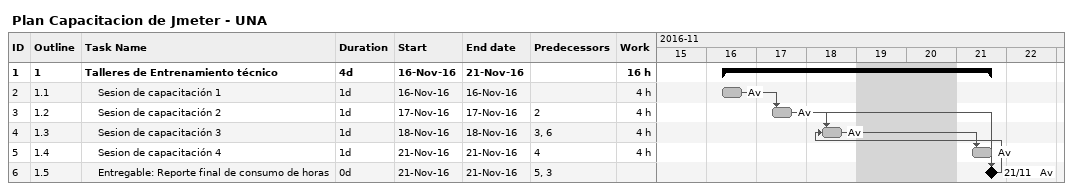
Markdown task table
Plan Capacitacion de Jmeter - UNA

| ID | WBS | Task | Duration | Start | Finish | Predecessors | Resources | Work (h) |
|---|---|---|---|---|---|---|---|---|
| 1 | 1 | **Talleres de Entrenamiento técnico** | 4d | 2016-11-16 | 2016-11-21 |  |  | 16 |
| 2 | 1.1 | Sesion de capacitación 1 | 1d | 2016-11-16 | 2016-11-16 |  | Av | 4 |
| 3 | 1.2 | Sesion de capacitación 2 | 1d | 2016-11-17 | 2016-11-17 | 2 | Av | 4 |
| 4 | 1.3 | Sesion de capacitación 3 | 1d | 2016-11-18 | 2016-11-18 | 3, 6 | Av | 4 |
| 5 | 1.4 | Sesion de capacitación 4 | 1d | 2016-11-21 | 2016-11-21 | 4 | Av | 4 |
| 6 | 1.5 | Entregable: Reporte final de consumo de horas | 0d | 2016-11-21 | 2016-11-21 | 5, 3 | Av |  |
